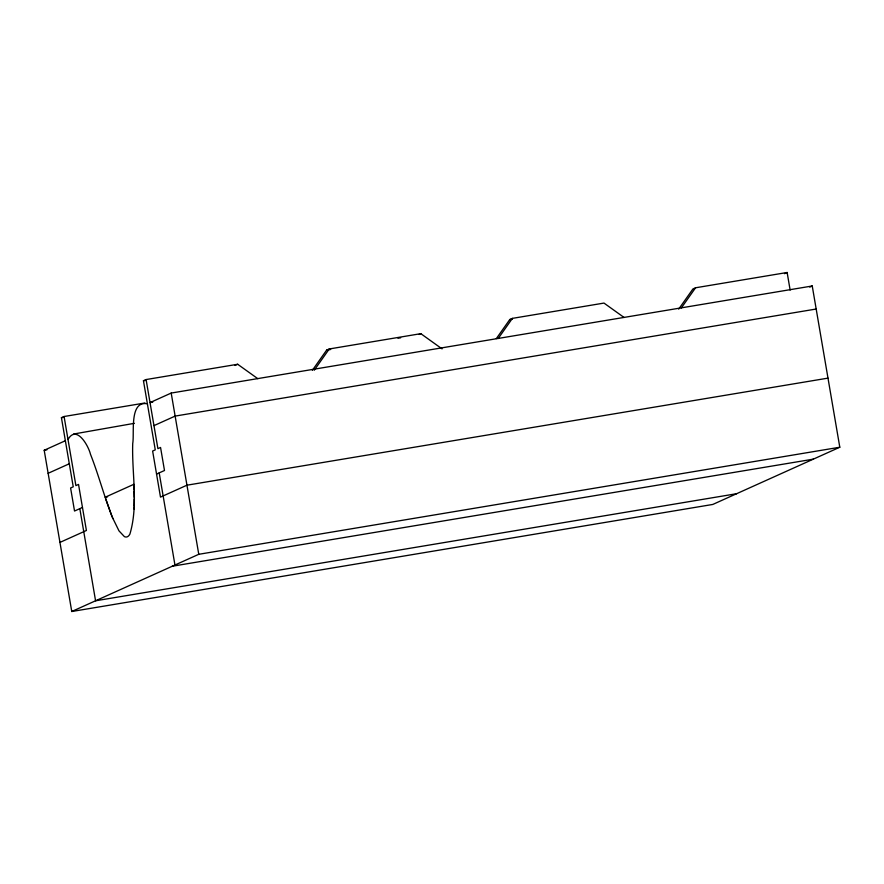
<?xml version="1.0" encoding="UTF-8"?>
<svg xmlns="http://www.w3.org/2000/svg" width="884" height="884" viewBox="0 0 884 884"><rect width="100%" height="100%" fill="white"/><g stroke="black" fill="none" stroke-linecap="round" stroke-linejoin="round"><path stroke-width="1.33" d="M134.103 506.278L134.136 498.885M112.401 517.427L118.986 530.864L124.335 536.566A209.563 25.161 80.5 0 0 129.915 534.047C138.6 504.764 131.694 473.481 132.733 443.403C134.589 433.061 129.053 400.43 147.385 403.778M134.036 509.029L134.07 507.67M68.013 439.536C76.344 424.419 88.422 445.591 90.466 454.232C98.82 475.36 104.411 497.471 112.865 518.565M312.383 370.297L326.605 350.152L329.246 348.97L420.828 333.666L442.066 348.882M314.24 370.23L329.246 348.97M496.333 338.594L509.759 319.566L512.4 318.373L603.982 303.079L624.104 317.489M498.189 338.517L512.4 318.373M678.691 309.124L692.912 288.98L695.553 287.786L787.136 272.493L790.141 290.107M681.343 307.93L695.553 287.786M82.466 507.449L74.532 511.029L70.598 487.99L73.239 486.808L61.427 417.701L64.079 416.508L144.877 403.005M827.988 378.131L186.955 485.194L160.49 497.117L152.623 451.05L155.264 449.857L143.451 380.75L146.092 379.556L237.674 364.263L257.796 378.672M152.755 402.132L150.037 402.596L171.198 393.06L812.241 285.985L839.8 447.227L712.802 504.444L71.759 611.507L44.2 450.265L65.372 440.729M235.022 365.457L237.674 364.263M48.134 473.305L69.306 463.768M153.971 425.624L175.142 416.088L816.175 309.024M419.06 334.461L420.828 333.666M133.849 484.31L105.174 497.228L107.572 496.852M156.556 474.078L164.49 470.509L160.556 447.47L157.905 448.663L146.092 379.556M59.946 542.411L86.411 530.488L78.532 484.421L75.891 485.614L64.079 416.508M784.484 273.675L787.136 272.493M71.759 611.507L198.767 554.301L839.8 447.227M809.744 287.112L812.241 285.985M73.505 434.044L134.346 423.326M143.451 380.75L146.147 380.297M326.605 350.152L330.649 349.478M397.977 338.24L400.673 337.787M509.759 319.566L512.455 319.113M61.427 417.701L64.123 417.248M44.2 450.265L46.918 449.812M172.303 566.224L813.346 459.15M736.615 493.714L95.571 600.788L79.825 508.643M111.936 516.256L105.671 498.698M171.198 393.06L198.767 554.301M159.197 472.885L174.955 565.031M133.893 485.99L133.981 489.305M134.014 490.94L134.125 497.338"/></g></svg>
